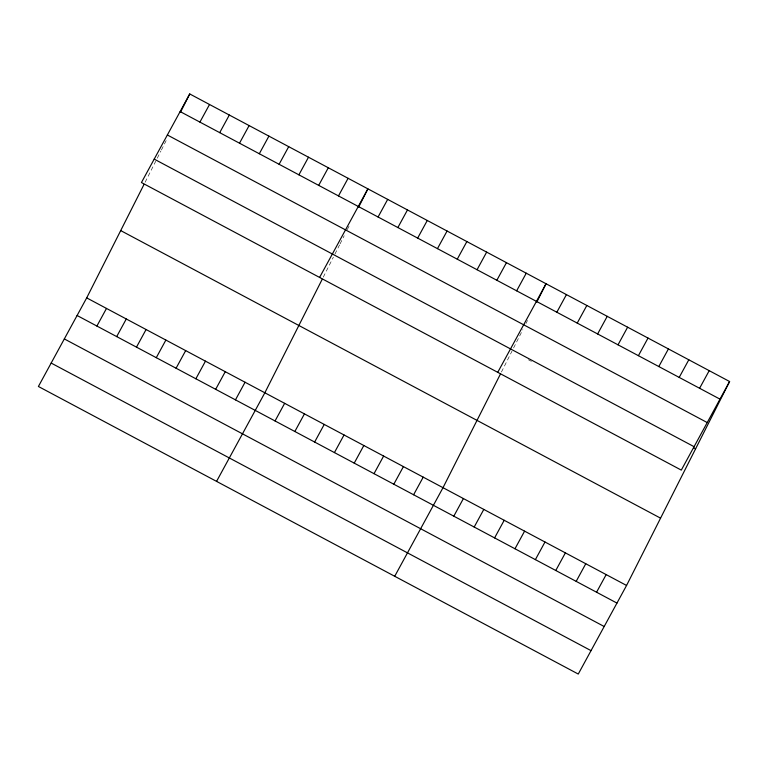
<?xml version="1.0" encoding="UTF-8"?>
<svg xmlns="http://www.w3.org/2000/svg" width="768" height="768" viewBox="0 0 768 768"><rect width="100%" height="100%" fill="white"/><g stroke="black" fill="none" stroke-linecap="round" stroke-linejoin="round"><path stroke-width="0.58" stroke-dasharray="3.84 2.88" d="M145.123 182.256L155.731 161.242M157.277 158.189L160.886 151.046M161.405 150.029L166.55 139.834M323.27 277.162L333.36 257.194M334.925 254.102L339.552 244.925M340.07 243.907L344.189 235.747M347.28 229.632L349.862 224.534M501.427 372.058L512.045 351.043M513.59 347.99L522.864 329.635M525.955 323.51L527.501 320.458M528.365 359.741L531.418 361.363"/><path stroke-width="1.15" d="M729.6 381.523L681.302 470.112L141.437 182.534L189.734 93.946L729.6 381.523L626.563 585.466L578.266 674.054L38.4 386.477L86.698 297.888L144.058 184.358M180.461 112.301L189.734 93.946M322.214 279.254L264.854 392.784L216.557 481.382M358.618 207.197L367.891 188.842L319.584 277.43M500.371 374.16L443.011 487.69L394.714 576.278M536.774 302.102L546.048 283.747L497.741 372.336M199.92 122.102L209.53 104.486M96.893 326.054L106.493 308.429M219.715 132.653L229.325 115.027M116.688 336.595L126.288 318.979M239.51 143.194L249.12 125.578M136.483 347.146L146.083 329.52M259.306 153.744L268.915 136.118M156.278 357.686L165.878 340.061M279.101 164.285L288.71 146.659M176.074 368.227L185.674 350.611M298.896 174.826L308.506 157.21M195.869 378.778L205.469 361.152M318.691 185.376L328.301 167.75M215.664 389.318L225.264 371.702M338.486 195.917L348.096 178.301M235.459 399.869L245.059 382.243M378.077 217.008L387.686 199.382M275.05 420.95L284.65 403.334M397.872 227.549L407.482 209.933M294.845 431.501L304.445 413.875M417.667 238.099L427.277 220.474M314.64 442.042L324.24 424.426M437.462 248.64L447.072 231.024M334.426 452.592L344.035 434.966M457.258 259.19L466.867 241.565M354.221 463.133L363.83 445.507M477.053 269.731L486.662 252.106M374.016 473.674L383.626 456.058M496.848 280.272L506.458 262.656M393.811 484.224L403.421 466.598M516.643 290.822L526.253 273.197M413.606 494.765L423.216 477.149M556.838 312.23L566.438 294.605M453.802 516.173L463.411 498.557M577.229 323.088L586.838 305.472M474.192 527.04L483.802 509.414M597.619 333.955L607.229 316.339M494.592 537.907L504.202 520.282M618.019 344.822L627.629 327.197M514.982 548.765L524.592 531.149M638.41 355.68L648.019 338.064M535.382 559.632L544.992 542.006M658.81 366.547L668.419 348.931M555.773 570.499L565.382 552.874M679.2 377.414L688.81 359.789M576.173 581.357L585.773 563.741M699.6 388.282L709.21 370.656M596.563 592.224L606.173 574.598M180.125 111.562L719.99 399.139M167.357 134.986L707.222 422.563M154.205 159.11L694.07 446.688M693.562 447.734L695.597 448.819M120.701 230.582L660.566 518.16M86.698 297.888L626.563 585.466M77.098 315.504L616.963 603.091M64.33 338.928L604.186 626.506M51.168 363.062L591.034 650.64"/></g></svg>
